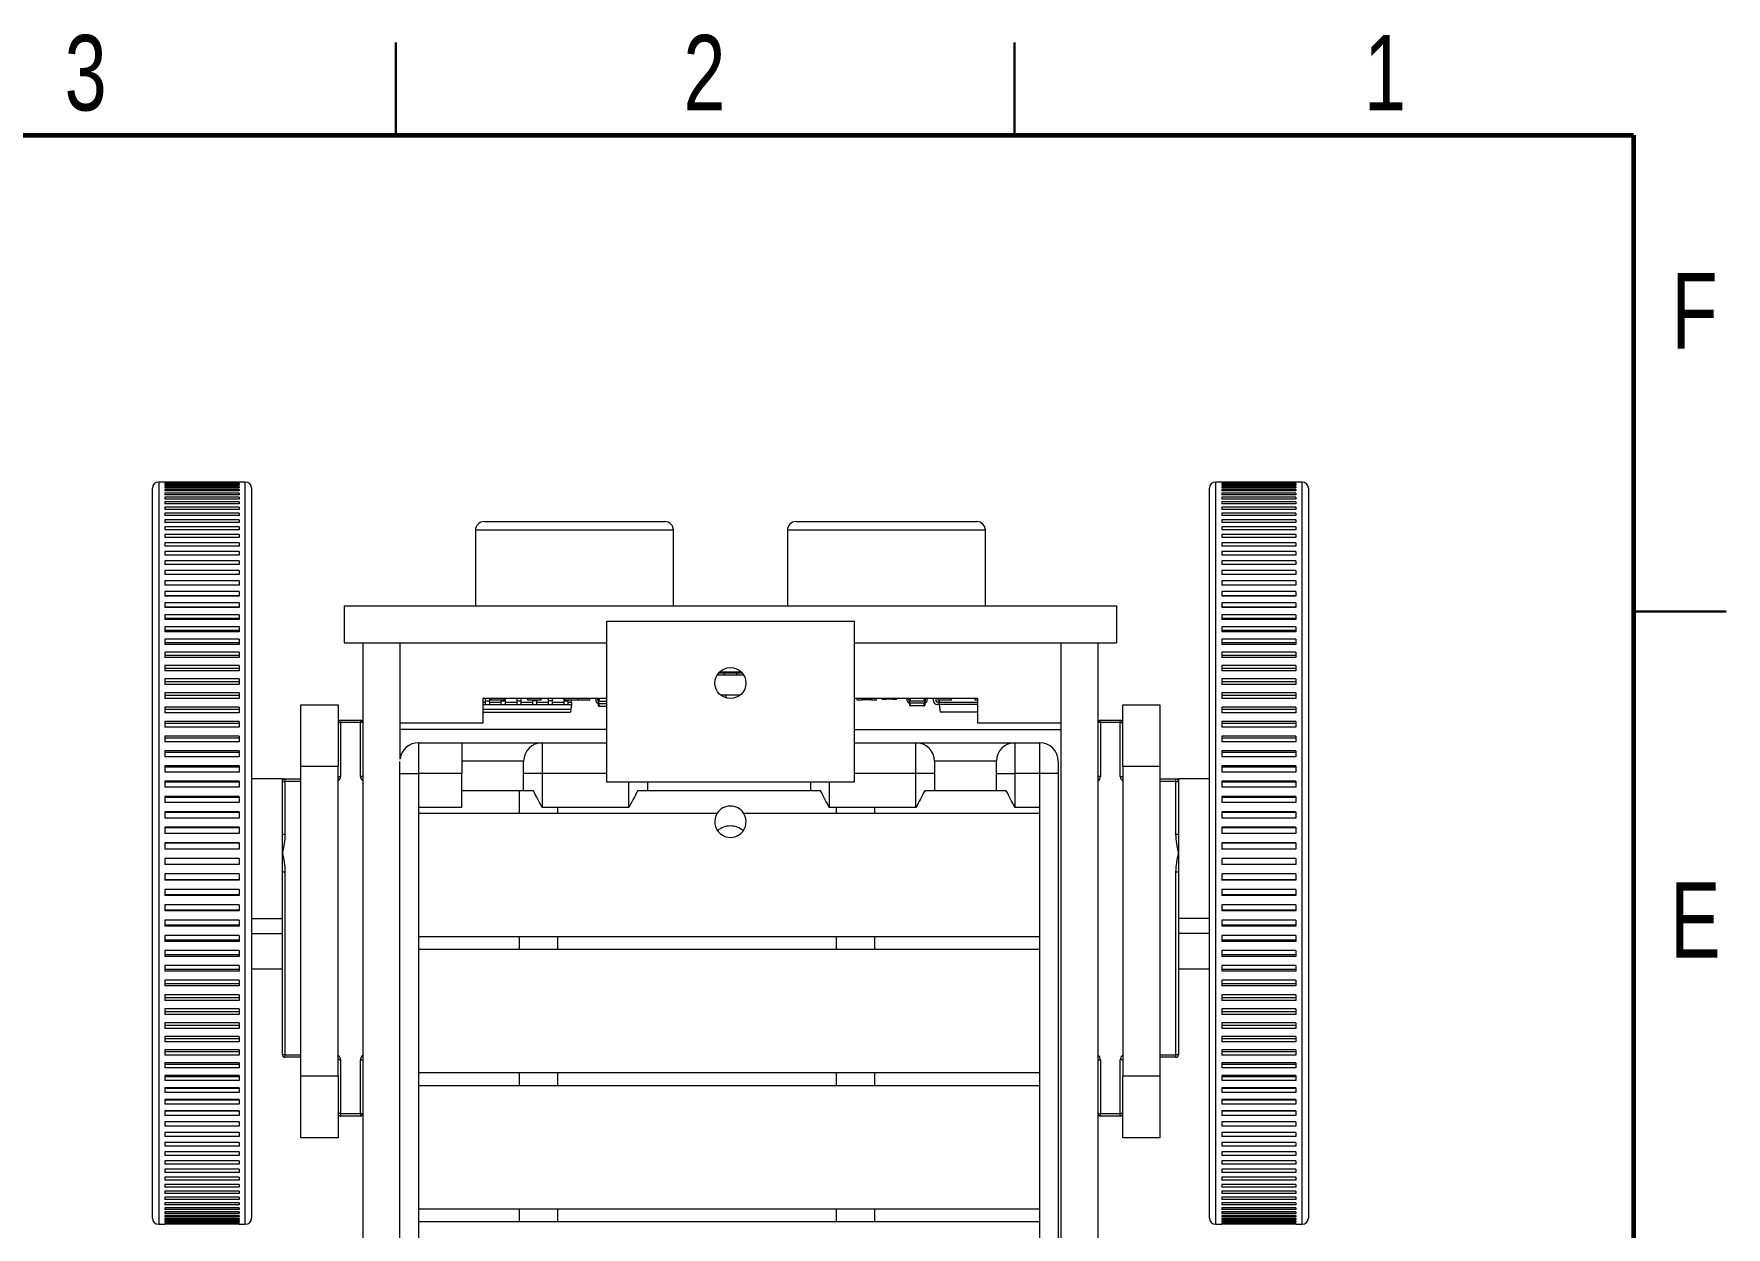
# Model space of a CAD drawing. Header units: millimetres. Extents: x 2 to 418, y 2 to 295.
# Drawn here: x 280.8 to 417.5, y 198.7 to 295.2 of the extents above; entities that cross this region are included whole.
import ezdxf

# ---------------------------------------------------------------- set-up
doc = ezdxf.new("R2010")
doc.units = ezdxf.units.MM
doc.styles.add('SLDTEXTSTYLE1', font='TXT', dxfattribs={"width": 0.75})

msp = doc.modelspace()

# ---------------------------------------------------------------- linework, layer by layer
at = {"color": 7, "linetype": 'Continuous', "lineweight": 30}
for p, q in [((310, 287), (310, 294.5)), ((360, 287), (360, 294.5)), ((410, 248.5), (417.5, 248.5))]:
    msp.add_line(p, q, dxfattribs=at)
at = {"color": 7, "linetype": 'Continuous', "lineweight": 60}
for p, q in [((10, 287), (410, 287)), ((410, 287), (410, 10))]:
    msp.add_line(p, q, dxfattribs=at)
at = {"color": 7, "linetype": 'Continuous', "lineweight": 15}
for p, q in [((290.34, 199.47), (290.34, 258.47)), ((291.34, 258.97), (290.84, 258.97)), ((297.34, 258.97), (291.34, 258.97)), ((291.34, 258.97), (291.34, 258.97)), ((297.34, 258.97), (291.34, 258.97)), ((297.34, 258.95), (291.34, 258.95)), ((291.34, 258.95), (291.34, 258.93)), ((297.34, 258.93), (291.34, 258.93)), ((297.34, 258.88), (291.34, 258.88)), ((291.34, 258.88), (291.34, 258.84)), ((297.34, 258.84), (291.34, 258.84)), ((297.34, 258.76), (291.34, 258.76)), ((291.34, 258.76), (291.34, 258.7)), ((297.34, 258.7), (291.34, 258.7)), ((297.34, 258.59), (291.34, 258.59)), ((291.34, 258.59), (291.34, 258.5)), ((297.34, 258.5), (291.34, 258.5)), ((297.84, 258.97), (297.34, 258.97)), ((297.34, 258.97), (297.34, 258.97)), ((297.34, 258.95), (297.34, 258.93)), ((297.34, 258.88), (297.34, 258.84)), ((297.34, 258.76), (297.34, 258.7)), ((297.34, 258.59), (297.34, 258.5)), ((298.34, 258.47), (298.34, 199.47)), ((375.74, 199.47), (375.74, 258.47)), ((376.74, 258.97), (376.24, 258.97)), ((382.74, 258.97), (376.74, 258.97)), ((376.74, 258.97), (376.74, 258.97)), ((382.74, 258.97), (376.74, 258.97)), ((382.74, 258.95), (376.74, 258.95)), ((376.74, 258.95), (376.74, 258.93)), ((382.74, 258.93), (376.74, 258.93)), ((382.74, 258.88), (376.74, 258.88)), ((376.74, 258.88), (376.74, 258.84)), ((382.74, 258.84), (376.74, 258.84)), ((382.74, 258.76), (376.74, 258.76)), ((376.74, 258.76), (376.74, 258.7)), ((382.74, 258.7), (376.74, 258.7)), ((382.74, 258.59), (376.74, 258.59)), ((376.74, 258.59), (376.74, 258.5)), ((382.74, 258.5), (376.74, 258.5)), ((383.24, 258.97), (382.74, 258.97)), ((382.74, 258.97), (382.74, 258.97)), ((382.74, 258.95), (382.74, 258.93)), ((382.74, 258.88), (382.74, 258.84)), ((382.74, 258.76), (382.74, 258.7)), ((382.74, 258.59), (382.74, 258.5)), ((383.74, 258.47), (383.74, 199.47)), ((297.34, 258.36), (291.34, 258.36)), ((291.34, 258.36), (291.34, 258.25)), ((297.34, 258.25), (291.34, 258.25)), ((297.34, 258.08), (291.34, 258.08)), ((291.34, 258.08), (291.34, 257.95)), ((297.34, 257.95), (291.34, 257.95)), ((297.34, 257.75), (291.34, 257.75)), ((291.34, 257.75), (291.34, 257.6)), ((297.34, 257.6), (291.34, 257.6)), ((297.34, 257.37), (291.34, 257.37)), ((291.34, 257.37), (291.34, 257.2)), ((297.34, 257.2), (291.34, 257.2)), ((297.34, 258.36), (297.34, 258.25)), ((297.34, 258.08), (297.34, 257.95)), ((297.34, 257.75), (297.34, 257.6)), ((297.34, 257.37), (297.34, 257.2)), ((382.74, 258.36), (376.74, 258.36)), ((376.74, 258.36), (376.74, 258.25)), ((382.74, 258.25), (376.74, 258.25)), ((382.74, 258.08), (376.74, 258.08)), ((376.74, 258.08), (376.74, 257.95)), ((382.74, 257.95), (376.74, 257.95)), ((382.74, 257.75), (376.74, 257.75)), ((376.74, 257.75), (376.74, 257.6)), ((382.74, 257.6), (376.74, 257.6)), ((382.74, 257.37), (376.74, 257.37)), ((376.74, 257.37), (376.74, 257.2)), ((382.74, 257.2), (376.74, 257.2)), ((382.74, 258.36), (382.74, 258.25)), ((382.74, 258.08), (382.74, 257.95)), ((382.74, 257.75), (382.74, 257.6)), ((382.74, 257.37), (382.74, 257.2)), ((297.34, 256.94), (291.34, 256.94)), ((291.34, 256.94), (291.34, 256.75)), ((297.34, 256.75), (291.34, 256.75)), ((297.34, 256.46), (291.34, 256.46)), ((291.34, 256.46), (291.34, 256.26)), ((297.34, 256.26), (291.34, 256.26)), ((297.34, 255.93), (291.34, 255.93)), ((291.34, 255.93), (291.34, 255.71)), ((297.34, 256.94), (297.34, 256.75)), ((297.34, 256.46), (297.34, 256.26)), ((297.34, 255.93), (297.34, 255.71)), ((317.14, 255.78), (331.74, 255.78)), ((342.34, 255.78), (356.94, 255.78)), ((382.74, 256.94), (376.74, 256.94)), ((376.74, 256.94), (376.74, 256.75)), ((382.74, 256.75), (376.74, 256.75)), ((382.74, 256.46), (376.74, 256.46)), ((376.74, 256.46), (376.74, 256.26)), ((382.74, 256.26), (376.74, 256.26)), ((382.74, 255.93), (376.74, 255.93)), ((376.74, 255.93), (376.74, 255.71)), ((382.74, 256.94), (382.74, 256.75)), ((382.74, 256.46), (382.74, 256.26)), ((382.74, 255.93), (382.74, 255.71)), ((297.34, 255.71), (291.34, 255.71)), ((297.34, 255.36), (291.34, 255.36)), ((291.34, 255.36), (291.34, 255.12)), ((297.34, 255.12), (291.34, 255.12)), ((297.34, 254.74), (291.34, 254.74)), ((291.34, 254.74), (291.34, 254.48)), ((297.34, 254.48), (291.34, 254.48)), ((297.34, 255.36), (297.34, 255.12)), ((297.34, 254.74), (297.34, 254.48)), ((316.44, 255.08), (316.44, 248.97)), ((332.44, 248.97), (332.44, 255.08)), ((341.64, 255.08), (341.64, 248.97)), ((357.64, 248.97), (357.64, 255.08)), ((382.74, 255.71), (376.74, 255.71)), ((382.74, 255.36), (376.74, 255.36)), ((376.74, 255.36), (376.74, 255.12)), ((382.74, 255.12), (376.74, 255.12)), ((382.74, 254.74), (376.74, 254.74)), ((376.74, 254.74), (376.74, 254.48)), ((382.74, 254.48), (376.74, 254.48)), ((382.74, 255.36), (382.74, 255.12)), ((382.74, 254.74), (382.74, 254.48)), ((297.34, 254.07), (291.34, 254.07)), ((291.34, 254.07), (291.34, 253.79)), ((297.34, 253.79), (291.34, 253.79)), ((297.34, 253.36), (291.34, 253.36)), ((291.34, 253.36), (291.34, 253.07)), ((297.34, 253.07), (291.34, 253.07)), ((297.34, 254.07), (297.34, 253.79)), ((297.34, 253.36), (297.34, 253.07)), ((382.74, 254.07), (376.74, 254.07)), ((376.74, 254.07), (376.74, 253.79)), ((382.74, 253.79), (376.74, 253.79)), ((382.74, 253.36), (376.74, 253.36)), ((376.74, 253.36), (376.74, 253.07)), ((382.74, 253.07), (376.74, 253.07)), ((382.74, 254.07), (382.74, 253.79)), ((382.74, 253.36), (382.74, 253.07)), ((297.34, 252.61), (291.34, 252.61)), ((291.34, 252.61), (291.34, 252.3)), ((297.34, 252.3), (291.34, 252.3)), ((297.34, 251.81), (291.34, 251.81)), ((291.34, 251.81), (291.34, 251.49)), ((297.34, 252.61), (297.34, 252.3)), ((297.34, 251.81), (297.34, 251.49)), ((382.74, 252.61), (376.74, 252.61)), ((376.74, 252.61), (376.74, 252.3)), ((382.74, 252.3), (376.74, 252.3)), ((382.74, 251.81), (376.74, 251.81)), ((376.74, 251.81), (376.74, 251.49)), ((382.74, 252.61), (382.74, 252.3)), ((382.74, 251.81), (382.74, 251.49)), ((297.34, 251.49), (291.34, 251.49)), ((297.34, 250.98), (291.34, 250.98)), ((291.34, 250.98), (291.34, 250.64)), ((297.34, 250.64), (291.34, 250.64)), ((297.34, 250.98), (297.34, 250.64)), ((382.74, 251.49), (376.74, 251.49)), ((382.74, 250.98), (376.74, 250.98)), ((376.74, 250.98), (376.74, 250.64)), ((382.74, 250.64), (376.74, 250.64)), ((382.74, 250.98), (382.74, 250.64)), ((297.34, 250.11), (291.34, 250.11)), ((291.34, 250.11), (291.34, 249.75)), ((297.34, 249.76), (291.34, 249.76)), ((297.34, 249.75), (291.34, 249.75)), ((297.34, 249.2), (291.34, 249.2)), ((291.34, 249.2), (291.34, 248.82)), ((297.34, 250.11), (297.34, 249.75)), ((297.34, 249.2), (297.34, 248.82)), ((305.84, 248.97), (305.84, 245.97)), ((305.84, 248.97), (368.24, 248.97)), ((368.24, 248.97), (368.24, 245.97)), ((382.74, 250.11), (376.74, 250.11)), ((376.74, 250.11), (376.74, 249.75)), ((382.74, 249.76), (376.74, 249.76)), ((382.74, 249.75), (376.74, 249.75)), ((382.74, 249.2), (376.74, 249.2)), ((376.74, 249.2), (376.74, 248.82)), ((382.74, 250.11), (382.74, 249.75)), ((382.74, 249.2), (382.74, 248.82)), ((297.34, 248.86), (291.34, 248.86)), ((297.34, 248.82), (291.34, 248.82)), ((297.34, 248.25), (291.34, 248.25)), ((291.34, 248.25), (291.34, 247.86)), ((297.34, 247.93), (291.34, 247.93)), ((297.34, 247.86), (291.34, 247.86)), ((297.34, 248.25), (297.34, 247.86)), ((327.04, 247.72), (347.04, 247.72)), ((327.04, 234.72), (327.04, 247.72)), ((347.04, 247.72), (347.04, 234.72)), ((382.74, 248.86), (376.74, 248.86)), ((382.74, 248.82), (376.74, 248.82)), ((382.74, 248.25), (376.74, 248.25)), ((376.74, 248.25), (376.74, 247.86)), ((382.74, 247.93), (376.74, 247.93)), ((382.74, 247.86), (376.74, 247.86)), ((382.74, 248.25), (382.74, 247.86)), ((297.34, 247.27), (291.34, 247.27)), ((291.34, 247.27), (291.34, 246.87)), ((297.34, 246.97), (291.34, 246.97)), ((297.34, 246.87), (291.34, 246.87)), ((297.34, 246.26), (291.34, 246.26)), ((291.34, 246.26), (291.34, 245.85)), ((297.34, 247.27), (297.34, 246.87)), ((297.34, 246.26), (297.34, 245.85)), ((382.74, 247.27), (376.74, 247.27)), ((376.74, 247.27), (376.74, 246.87)), ((382.74, 246.97), (376.74, 246.97)), ((382.74, 246.87), (376.74, 246.87)), ((382.74, 246.26), (376.74, 246.26)), ((376.74, 246.26), (376.74, 245.85)), ((382.74, 247.27), (382.74, 246.87)), ((382.74, 246.26), (382.74, 245.85)), ((297.34, 245.98), (291.34, 245.98)), ((297.34, 245.85), (291.34, 245.85)), ((297.34, 245.22), (291.34, 245.22)), ((291.34, 245.22), (291.34, 244.79)), ((297.34, 244.95), (291.34, 244.95)), ((297.34, 244.79), (291.34, 244.79)), ((297.34, 245.22), (297.34, 244.79)), ((305.84, 245.97), (327.04, 245.97)), ((307.34, 245.97), (307.34, 180.97)), ((310.34, 245.97), (310.34, 236.58)), ((347.04, 245.97), (368.24, 245.97)), ((363.74, 245.97), (363.74, 180.97)), ((366.74, 245.97), (366.74, 180.97)), ((382.74, 245.98), (376.74, 245.98)), ((382.74, 245.85), (376.74, 245.85)), ((382.74, 245.22), (376.74, 245.22)), ((376.74, 245.22), (376.74, 244.79)), ((382.74, 244.95), (376.74, 244.95)), ((382.74, 244.79), (376.74, 244.79)), ((382.74, 245.22), (382.74, 244.79)), ((297.34, 244.15), (291.34, 244.15)), ((291.34, 244.15), (291.34, 243.71)), ((297.34, 243.9), (291.34, 243.9)), ((297.34, 243.71), (291.34, 243.71)), ((297.34, 244.15), (297.34, 243.71)), ((338, 243.53), (336.09, 243.53)), ((336.57, 243.38), (336.57, 243.53)), ((337.52, 243.53), (337.52, 243.38)), ((382.74, 244.15), (376.74, 244.15)), ((376.74, 244.15), (376.74, 243.71)), ((382.74, 243.9), (376.74, 243.9)), ((382.74, 243.71), (376.74, 243.71)), ((382.74, 244.15), (382.74, 243.71)), ((297.34, 243.05), (291.34, 243.05)), ((291.34, 243.05), (291.34, 242.61)), ((297.34, 242.82), (291.34, 242.82)), ((297.34, 242.61), (291.34, 242.61)), ((297.34, 243.05), (297.34, 242.61)), ((335.98, 243.38), (338.11, 243.38)), ((382.74, 243.05), (376.74, 243.05)), ((376.74, 243.05), (376.74, 242.61)), ((382.74, 242.82), (376.74, 242.82)), ((382.74, 242.61), (376.74, 242.61)), ((382.74, 243.05), (382.74, 242.61)), ((297.34, 241.93), (291.34, 241.93)), ((291.34, 241.93), (291.34, 241.48)), ((297.34, 241.72), (291.34, 241.72)), ((297.34, 241.48), (291.34, 241.48)), ((297.34, 240.78), (291.34, 240.78)), ((291.34, 240.78), (291.34, 240.32)), ((297.34, 241.93), (297.34, 241.48)), ((297.34, 240.78), (297.34, 240.32)), ((302.34, 240.97), (305.34, 240.97)), ((302.34, 235.97), (302.34, 240.97)), ((305.34, 240.97), (305.34, 235.97)), ((327.04, 241.47), (317.04, 241.47)), ((317.04, 241.47), (317.04, 239.47)), ((317.04, 241.18), (317.23, 241.18)), ((317.04, 240.98), (317.23, 240.98)), ((317.23, 241.47), (317.23, 241.28)), ((317.23, 241.28), (317.23, 240.98)), ((317.23, 241.28), (317.59, 241.28)), ((317.23, 240.98), (317.59, 240.98)), ((317.59, 241.28), (317.59, 241.47)), ((317.59, 240.98), (317.59, 241.28)), ((317.59, 241.18), (318.5, 241.18)), ((317.59, 240.98), (318.5, 240.98)), ((317.69, 241.33), (317.69, 241.47)), ((318.77, 241.33), (317.69, 241.33)), ((318.5, 241.33), (318.5, 241.28)), ((318.5, 241.28), (318.5, 240.98)), ((318.5, 241.28), (318.86, 241.28)), ((318.5, 240.98), (318.86, 240.98)), ((318.77, 241.33), (318.77, 241.47)), ((318.86, 241.28), (318.86, 241.47)), ((318.86, 240.98), (318.86, 241.28)), ((318.86, 241.18), (319.77, 241.18)), ((318.86, 240.98), (319.77, 240.98)), ((319.77, 241.47), (319.77, 241.28)), ((319.77, 241.28), (319.77, 240.98)), ((319.77, 241.28), (320.13, 241.28)), ((319.77, 240.98), (320.13, 240.98)), ((320.13, 241.28), (320.13, 241.47)), ((320.13, 240.98), (320.13, 241.28)), ((320.13, 241.18), (321.04, 241.18)), ((320.13, 240.98), (321.04, 240.98)), ((320.67, 241.33), (320.67, 241.47)), ((321.75, 241.33), (320.67, 241.33)), ((321.04, 241.33), (321.04, 241.28)), ((321.04, 241.28), (321.04, 240.98)), ((321.4, 241.28), (321.04, 241.28)), ((321.04, 240.98), (321.4, 240.98)), ((321.4, 241.28), (321.4, 241.33)), ((321.4, 240.98), (321.4, 241.28)), ((321.4, 241.18), (322.31, 241.18)), ((321.4, 240.98), (322.31, 240.98)), ((321.75, 241.33), (321.75, 241.47)), ((322.31, 241.47), (322.31, 241.28)), ((322.31, 241.28), (322.31, 240.98)), ((322.67, 241.28), (322.31, 241.28)), ((322.31, 240.98), (322.67, 240.98)), ((322.67, 241.28), (322.67, 241.47)), ((322.67, 240.98), (322.67, 241.28)), ((322.67, 241.18), (323.58, 241.18)), ((322.67, 240.98), (323.58, 240.98)), ((323.58, 241.47), (323.58, 241.28)), ((323.58, 241.28), (323.58, 240.98)), ((323.58, 241.28), (323.94, 241.28)), ((323.58, 240.98), (323.94, 240.98)), ((323.65, 241.33), (323.65, 241.47)), ((324.73, 241.33), (323.65, 241.33)), ((323.94, 241.28), (323.94, 241.33)), ((323.94, 240.98), (323.94, 241.28)), ((323.94, 241.18), (324.21, 241.18)), ((323.94, 240.98), (324.21, 240.98)), ((324.21, 240.98), (324.15, 240.62)), ((324.21, 241.18), (324.2, 241.33)), ((324.21, 241.18), (324.21, 240.98)), ((324.73, 241.33), (324.73, 241.47)), ((325.69, 241.33), (324.73, 241.33)), ((325.69, 241.33), (325.69, 241.47)), ((326.2, 241.23), (326.18, 241.47)), ((326.34, 241.24), (326.32, 241.47)), ((326.37, 241.22), (326.36, 241.22)), ((326.37, 241.08), (326.36, 241.08)), ((326.37, 241.22), (326.4, 241.47)), ((326.37, 241.15), (326.37, 241.22)), ((326.37, 241.08), (326.37, 241.15)), ((326.37, 241.15), (326.39, 241.15)), ((326.39, 240.86), (326.37, 241.08)), ((326.41, 241.22), (326.39, 241.15)), ((326.39, 241.15), (326.41, 241.08)), ((327.04, 241.22), (326.41, 241.22)), ((326.41, 241.08), (326.43, 240.86)), ((326.41, 241.08), (327.04, 241.08)), ((326.43, 240.83), (326.43, 240.86)), ((327.04, 240.83), (326.43, 240.83)), ((336.23, 241.78), (337.86, 241.78)), ((336.69, 241.52), (336.69, 241.78)), ((337.77, 241.71), (337.77, 241.78)), ((357.04, 241.47), (347.04, 241.47)), ((347.29, 241.33), (347.29, 241.47)), ((347.69, 241.33), (347.29, 241.33)), ((347.69, 241.47), (347.69, 241.33)), ((347.69, 241.38), (348.44, 241.38)), ((348.44, 241.47), (348.44, 241.33)), ((348.84, 241.33), (348.44, 241.33)), ((348.84, 241.33), (348.84, 241.47)), ((349.31, 241.38), (349.31, 241.47)), ((349.34, 241.38), (349.31, 241.38)), ((349.34, 241.38), (349.34, 241.47)), ((349.61, 241.38), (349.34, 241.38)), ((349.61, 241.47), (349.61, 241.38)), ((350.16, 241.43), (349.61, 241.43)), ((350.16, 241.47), (350.16, 241.38)), ((350.44, 241.38), (350.16, 241.38)), ((350.44, 241.38), (350.44, 241.47)), ((350.46, 241.38), (350.44, 241.38)), ((350.46, 241.38), (350.46, 241.47)), ((351.33, 241.28), (351.32, 241.47)), ((351.47, 241.29), (351.46, 241.47)), ((351.51, 241.27), (351.49, 241.27)), ((351.51, 241.13), (351.49, 241.13)), ((351.51, 241.27), (351.53, 241.47)), ((351.51, 241.2), (351.51, 241.27)), ((351.51, 241.2), (351.52, 241.2)), ((351.51, 241.13), (351.51, 241.2)), ((351.53, 240.91), (351.51, 241.13)), ((351.55, 241.27), (351.52, 241.2)), ((351.52, 241.2), (351.55, 241.13)), ((352.72, 241.27), (351.55, 241.27)), ((351.55, 241.13), (351.57, 240.91)), ((351.55, 241.13), (352.72, 241.13)), ((351.57, 240.91), (352.7, 240.91)), ((351.57, 240.88), (351.57, 240.91)), ((352.7, 240.88), (351.57, 240.88)), ((352.7, 240.91), (352.72, 241.13)), ((352.7, 240.88), (352.7, 240.91)), ((352.75, 241.2), (352.72, 241.27)), ((352.72, 241.13), (352.75, 241.2)), ((352.74, 241.47), (352.76, 241.27)), ((352.76, 241.13), (352.74, 240.91)), ((352.75, 241.2), (352.76, 241.2)), ((352.76, 241.27), (352.76, 241.2)), ((352.76, 241.27), (352.78, 241.27)), ((352.76, 241.2), (352.76, 241.13)), ((352.76, 241.13), (352.78, 241.13)), ((352.8, 241.29), (352.81, 241.47)), ((352.94, 241.28), (352.95, 241.47)), ((353.45, 241.28), (353.45, 241.47)), ((353.65, 241.47), (353.65, 241.28)), ((353.9, 241.18), (353.75, 241.18)), ((353.9, 240.98), (353.75, 240.98)), ((353.83, 241.33), (353.83, 241.47)), ((354.91, 241.33), (353.83, 241.33)), ((353.91, 241.33), (353.9, 241.18)), ((353.9, 240.98), (353.9, 241.18)), ((353.9, 241.18), (357.04, 241.18)), ((357.04, 240.98), (353.9, 240.98)), ((353.9, 240.98), (354, 240.38)), ((354.91, 241.33), (354.91, 241.47)), ((356.81, 241.33), (356.81, 241.47)), ((357.04, 241.33), (356.81, 241.33)), ((357.04, 239.47), (357.04, 241.47)), ((368.74, 235.97), (368.74, 240.97)), ((368.74, 240.97), (371.74, 240.97)), ((371.74, 240.97), (371.74, 235.97)), ((382.74, 241.93), (376.74, 241.93)), ((376.74, 241.93), (376.74, 241.48)), ((382.74, 241.72), (376.74, 241.72)), ((382.74, 241.48), (376.74, 241.48)), ((382.74, 240.78), (376.74, 240.78)), ((376.74, 240.78), (376.74, 240.32)), ((382.74, 241.93), (382.74, 241.48)), ((382.74, 240.78), (382.74, 240.32)), ((297.34, 240.59), (291.34, 240.59)), ((297.34, 240.32), (291.34, 240.32)), ((297.34, 239.62), (291.34, 239.62)), ((291.34, 239.62), (291.34, 239.15)), ((297.34, 239.45), (291.34, 239.45)), ((297.34, 239.62), (297.34, 239.15)), ((305.34, 239.52), (305.54, 239.52)), ((305.54, 239.72), (307.14, 239.72)), ((305.54, 239.72), (305.54, 239.52)), ((305.54, 239.52), (305.54, 235.17)), ((307.14, 239.52), (305.54, 239.52)), ((307.14, 239.72), (307.14, 239.52)), ((307.14, 235.17), (307.14, 239.52)), ((307.34, 239.52), (307.14, 239.52)), ((317.04, 239.47), (310.34, 239.47)), ((317.04, 240.62), (324.15, 240.62)), ((317.04, 240.38), (324.11, 240.38)), ((324.15, 240.62), (324.11, 240.38)), ((357.04, 240.38), (354, 240.38)), ((363.74, 239.47), (357.04, 239.47)), ((366.94, 239.52), (366.74, 239.52)), ((366.94, 239.52), (366.94, 239.72)), ((366.94, 239.72), (368.54, 239.72)), ((366.94, 239.52), (366.94, 235.17)), ((368.54, 239.52), (366.94, 239.52)), ((368.54, 239.52), (368.54, 239.72)), ((368.54, 235.17), (368.54, 239.52)), ((368.54, 239.52), (368.74, 239.52)), ((382.74, 240.59), (376.74, 240.59)), ((382.74, 240.32), (376.74, 240.32)), ((382.74, 239.62), (376.74, 239.62)), ((376.74, 239.62), (376.74, 239.15)), ((382.74, 239.45), (376.74, 239.45)), ((382.74, 239.62), (382.74, 239.15)), ((297.34, 239.15), (291.34, 239.15)), ((297.34, 238.43), (291.34, 238.43)), ((291.34, 238.43), (291.34, 237.96)), ((297.34, 238.28), (291.34, 238.28)), ((297.34, 237.96), (291.34, 237.96)), ((297.34, 238.43), (297.34, 237.96)), ((327.04, 238.97), (310.34, 238.97)), ((347.04, 238.97), (363.74, 238.97)), ((382.74, 239.15), (376.74, 239.15)), ((382.74, 238.43), (376.74, 238.43)), ((376.74, 238.43), (376.74, 237.96)), ((382.74, 238.28), (376.74, 238.28)), ((382.74, 237.96), (376.74, 237.96)), ((382.74, 238.43), (382.74, 237.96)), ((297.34, 237.23), (291.34, 237.23)), ((291.34, 237.23), (291.34, 236.75)), ((297.34, 237.1), (291.34, 237.1)), ((297.34, 236.75), (291.34, 236.75)), ((297.34, 237.23), (297.34, 236.75)), ((311.83, 237.9), (311.83, 235.4)), ((311.83, 237.9), (315.33, 237.9)), ((315.33, 237.9), (315.33, 235.4)), ((315.33, 237.9), (321.83, 237.9)), ((321.83, 237.9), (321.83, 235.4)), ((321.83, 237.9), (327.04, 237.9)), ((347.04, 237.9), (352.03, 237.9)), ((352.03, 235.4), (352.03, 237.9)), ((352.03, 237.9), (360.03, 237.9)), ((360.03, 237.9), (360.03, 235.4)), ((360.03, 237.9), (362.03, 237.9)), ((362.03, 235.4), (362.03, 237.9)), ((382.74, 237.23), (376.74, 237.23)), ((376.74, 237.23), (376.74, 236.75)), ((382.74, 237.1), (376.74, 237.1)), ((382.74, 236.75), (376.74, 236.75)), ((382.74, 237.23), (382.74, 236.75)), ((297.34, 236.02), (291.34, 236.02)), ((291.34, 236.02), (291.34, 235.53)), ((297.34, 235.91), (291.34, 235.91)), ((297.34, 235.53), (291.34, 235.53)), ((297.34, 236.02), (297.34, 235.53)), ((305.34, 235.97), (302.34, 235.97)), ((302.34, 210.97), (302.34, 235.97)), ((305.34, 210.97), (305.34, 235.97)), ((310.33, 235.4), (310.33, 236.38)), ((310.33, 235.4), (311.83, 235.4)), ((310.33, 190.2), (310.33, 235.4)), ((311.83, 235.4), (311.83, 232.65)), ((315.33, 235.4), (311.83, 235.4)), ((320.33, 236.4), (315.33, 236.4)), ((315.33, 232.65), (315.33, 235.4)), ((320.33, 235.4), (320.33, 236.4)), ((321.83, 235.4), (320.33, 235.4)), ((320.33, 234), (320.33, 235.4)), ((321.83, 235.4), (321.83, 232.65)), ((352.03, 232.65), (352.03, 235.4)), ((353.53, 235.4), (352.03, 235.4)), ((353.53, 236.4), (353.53, 235.4)), ((358.53, 236.4), (353.53, 236.4)), ((353.53, 235.4), (353.53, 234)), ((358.53, 235.4), (358.53, 236.4)), ((358.53, 235.4), (360.03, 235.4)), ((358.53, 234), (358.53, 235.4)), ((360.03, 235.4), (360.03, 232.65)), ((362.03, 235.4), (360.03, 235.4)), ((362.03, 232.65), (362.03, 235.4)), ((363.53, 235.4), (362.03, 235.4)), ((363.53, 236.4), (363.53, 235.4)), ((363.53, 235.4), (363.53, 190.2)), ((371.74, 235.97), (368.74, 235.97)), ((368.74, 235.97), (368.74, 210.97)), ((371.74, 235.97), (371.74, 210.97)), ((382.74, 236.02), (376.74, 236.02)), ((376.74, 236.02), (376.74, 235.53)), ((382.74, 235.91), (376.74, 235.91)), ((382.74, 235.53), (376.74, 235.53)), ((382.74, 236.02), (382.74, 235.53)), ((297.34, 234.79), (291.34, 234.79)), ((291.34, 234.79), (291.34, 234.3)), ((297.34, 234.7), (291.34, 234.7)), ((297.34, 234.3), (291.34, 234.3)), ((297.34, 234.79), (297.34, 234.3)), ((300.84, 234.97), (298.34, 234.97)), ((300.84, 234.77), (300.84, 234.97)), ((300.84, 230.51), (300.84, 234.77)), ((300.84, 234.77), (301.04, 234.77)), ((301.04, 234.97), (302.34, 234.97)), ((301.04, 234.97), (301.04, 234.77)), ((301.04, 234.77), (301.04, 230.51)), ((305.34, 235.17), (305.54, 235.17)), ((307.34, 235.17), (307.14, 235.17)), ((320.33, 234), (315.33, 234)), ((319.97, 234), (319.97, 232.2)), ((321.13, 234), (320.33, 234)), ((347.04, 234.72), (327.04, 234.72)), ((330.33, 234), (329.54, 234)), ((330.33, 234.72), (330.33, 234)), ((343.53, 234), (330.33, 234)), ((343.53, 234), (343.53, 234.72)), ((344.33, 234), (343.53, 234)), ((353.53, 234), (352.74, 234)), ((358.53, 234), (353.53, 234)), ((359.33, 234), (358.53, 234)), ((366.94, 235.17), (366.74, 235.17)), ((368.54, 235.17), (368.74, 235.17)), ((371.74, 234.97), (373.04, 234.97)), ((373.04, 234.77), (373.04, 234.97)), ((373.04, 230.51), (373.04, 234.77)), ((373.04, 234.77), (373.24, 234.77)), ((375.74, 234.97), (373.24, 234.97)), ((373.24, 234.97), (373.24, 234.77)), ((373.24, 234.77), (373.24, 230.51)), ((382.74, 234.79), (376.74, 234.79)), ((376.74, 234.79), (376.74, 234.3)), ((382.74, 234.7), (376.74, 234.7)), ((382.74, 234.3), (376.74, 234.3)), ((382.74, 234.79), (382.74, 234.3)), ((297.34, 233.55), (291.34, 233.55)), ((291.34, 233.55), (291.34, 233.06)), ((297.34, 233.48), (291.34, 233.48)), ((297.34, 233.06), (291.34, 233.06)), ((297.34, 233.55), (297.34, 233.06)), ((311.83, 232.65), (311.83, 192.95)), ((315.33, 232.65), (311.83, 232.65)), ((328.83, 232.65), (321.83, 232.65)), ((323.08, 232.65), (323.08, 232.2)), ((352.03, 232.65), (345.03, 232.65)), ((345.59, 232.65), (345.59, 232.2)), ((348.69, 232.65), (348.69, 232.2)), ((362.03, 232.65), (360.03, 232.65)), ((362.03, 192.95), (362.03, 232.65)), ((382.74, 233.55), (376.74, 233.55)), ((376.74, 233.55), (376.74, 233.06)), ((382.74, 233.48), (376.74, 233.48)), ((382.74, 233.06), (376.74, 233.06)), ((382.74, 233.55), (382.74, 233.06)), ((297.34, 232.31), (291.34, 232.31)), ((291.34, 232.31), (291.34, 231.81)), ((297.34, 232.26), (291.34, 232.26)), ((297.34, 231.81), (291.34, 231.81)), ((297.34, 232.31), (297.34, 231.81)), ((311.83, 232.2), (319.97, 232.2)), ((319.97, 232.2), (323.08, 232.2)), ((323.08, 232.2), (335.98, 232.2)), ((338.11, 232.2), (345.59, 232.2)), ((345.59, 232.2), (348.69, 232.2)), ((348.69, 232.2), (362.03, 232.2)), ((382.74, 232.31), (376.74, 232.31)), ((376.74, 232.31), (376.74, 231.81)), ((382.74, 232.26), (376.74, 232.26)), ((382.74, 231.81), (376.74, 231.81)), ((382.74, 232.31), (382.74, 231.81)), ((297.34, 231.06), (291.34, 231.06)), ((291.34, 231.06), (291.34, 230.56)), ((297.34, 231.03), (291.34, 231.03)), ((297.34, 230.56), (291.34, 230.56)), ((297.34, 229.8), (291.34, 229.8)), ((291.34, 229.8), (291.34, 229.3)), ((297.34, 229.79), (291.34, 229.79)), ((297.34, 231.06), (297.34, 230.56)), ((297.34, 229.8), (297.34, 229.3)), ((300.84, 228.97), (300.84, 230.51)), ((300.84, 230.51), (301.04, 230.51)), ((373.04, 230.51), (373.24, 230.51)), ((373.24, 230.51), (373.24, 228.97)), ((382.74, 231.06), (376.74, 231.06)), ((376.74, 231.06), (376.74, 230.56)), ((382.74, 231.03), (376.74, 231.03)), ((382.74, 230.56), (376.74, 230.56)), ((382.74, 229.8), (376.74, 229.8)), ((376.74, 229.8), (376.74, 229.3)), ((382.74, 229.79), (376.74, 229.79)), ((382.74, 231.06), (382.74, 230.56)), ((382.74, 229.8), (382.74, 229.3)), ((297.34, 229.3), (291.34, 229.3)), ((297.34, 228.55), (291.34, 228.55)), ((291.34, 228.55), (291.34, 228.05)), ((297.34, 228.55), (297.34, 228.05)), ((300.84, 227.44), (300.84, 228.97)), ((373.24, 228.97), (373.24, 227.44)), ((382.74, 229.3), (376.74, 229.3)), ((382.74, 228.55), (376.74, 228.55)), ((376.74, 228.55), (376.74, 228.05)), ((382.74, 228.55), (382.74, 228.05)), ((297.34, 228.06), (291.34, 228.06)), ((297.34, 228.05), (291.34, 228.05)), ((297.34, 227.29), (291.34, 227.29)), ((291.34, 227.29), (291.34, 226.79)), ((297.34, 227.29), (297.34, 226.79)), ((300.84, 212.67), (300.84, 227.44)), ((301.04, 227.44), (300.84, 227.44)), ((301.04, 227.44), (301.04, 212.67)), ((373.04, 212.67), (373.04, 227.44)), ((373.24, 227.44), (373.04, 227.44)), ((373.24, 227.44), (373.24, 212.67)), ((382.74, 228.06), (376.74, 228.06)), ((382.74, 228.05), (376.74, 228.05)), ((382.74, 227.29), (376.74, 227.29)), ((376.74, 227.29), (376.74, 226.79)), ((382.74, 227.29), (382.74, 226.79)), ((297.34, 226.82), (291.34, 226.82)), ((297.34, 226.79), (291.34, 226.79)), ((297.34, 226.04), (291.34, 226.04)), ((291.34, 226.04), (291.34, 225.54)), ((297.34, 226.04), (297.34, 225.54)), ((382.74, 226.82), (376.74, 226.82)), ((382.74, 226.79), (376.74, 226.79)), ((382.74, 226.04), (376.74, 226.04)), ((376.74, 226.04), (376.74, 225.54)), ((382.74, 226.04), (382.74, 225.54)), ((297.34, 225.59), (291.34, 225.59)), ((297.34, 225.54), (291.34, 225.54)), ((297.34, 224.79), (291.34, 224.79)), ((291.34, 224.79), (291.34, 224.3)), ((297.34, 224.37), (291.34, 224.37)), ((297.34, 224.3), (291.34, 224.3)), ((297.34, 224.79), (297.34, 224.3)), ((382.74, 225.59), (376.74, 225.59)), ((382.74, 225.54), (376.74, 225.54)), ((382.74, 224.79), (376.74, 224.79)), ((376.74, 224.79), (376.74, 224.3)), ((382.74, 224.37), (376.74, 224.37)), ((382.74, 224.3), (376.74, 224.3)), ((382.74, 224.79), (382.74, 224.3)), ((297.34, 223.55), (291.34, 223.55)), ((291.34, 223.55), (291.34, 223.06)), ((297.34, 223.15), (291.34, 223.15)), ((297.34, 223.06), (291.34, 223.06)), ((297.34, 223.55), (297.34, 223.06)), ((298.34, 223.69), (300.84, 223.69)), ((375.74, 223.69), (373.24, 223.69)), ((382.74, 223.55), (376.74, 223.55)), ((376.74, 223.55), (376.74, 223.06)), ((382.74, 223.15), (376.74, 223.15)), ((382.74, 223.06), (376.74, 223.06)), ((382.74, 223.55), (382.74, 223.06)), ((297.34, 222.32), (291.34, 222.32)), ((291.34, 222.32), (291.34, 221.83)), ((297.34, 221.95), (291.34, 221.95)), ((297.34, 221.83), (291.34, 221.83)), ((297.34, 222.32), (297.34, 221.83)), ((319.97, 222.2), (311.83, 222.2)), ((319.97, 222.2), (319.97, 221.2)), ((323.08, 222.2), (319.97, 222.2)), ((323.08, 222.2), (323.08, 221.2)), ((345.59, 222.2), (323.08, 222.2)), ((345.59, 222.2), (345.59, 221.2)), ((348.69, 222.2), (345.59, 222.2)), ((348.69, 222.2), (348.69, 221.2)), ((362.03, 222.2), (348.69, 222.2)), ((382.74, 222.32), (376.74, 222.32)), ((376.74, 222.32), (376.74, 221.83)), ((382.74, 221.95), (376.74, 221.95)), ((382.74, 221.83), (376.74, 221.83)), ((382.74, 222.32), (382.74, 221.83)), ((297.34, 221.1), (291.34, 221.1)), ((291.34, 221.1), (291.34, 220.62)), ((297.34, 220.75), (291.34, 220.75)), ((297.34, 220.62), (291.34, 220.62)), ((297.34, 221.1), (297.34, 220.62)), ((311.83, 221.2), (319.97, 221.2)), ((319.97, 221.2), (323.08, 221.2)), ((323.08, 221.2), (345.59, 221.2)), ((345.59, 221.2), (348.69, 221.2)), ((348.69, 221.2), (362.03, 221.2)), ((382.74, 221.1), (376.74, 221.1)), ((376.74, 221.1), (376.74, 220.62)), ((382.74, 220.75), (376.74, 220.75)), ((382.74, 220.62), (376.74, 220.62)), ((382.74, 221.1), (382.74, 220.62)), ((297.34, 219.89), (291.34, 219.89)), ((291.34, 219.89), (291.34, 219.42)), ((297.34, 219.57), (291.34, 219.57)), ((297.34, 219.42), (291.34, 219.42)), ((297.34, 219.89), (297.34, 219.42)), ((298.34, 219.62), (300.84, 219.62)), ((373.24, 219.62), (375.74, 219.62)), ((382.74, 219.89), (376.74, 219.89)), ((376.74, 219.89), (376.74, 219.42)), ((382.74, 219.57), (376.74, 219.57)), ((382.74, 219.42), (376.74, 219.42)), ((382.74, 219.89), (382.74, 219.42)), ((297.34, 218.7), (291.34, 218.7)), ((291.34, 218.7), (291.34, 218.24)), ((297.34, 218.41), (291.34, 218.41)), ((297.34, 218.24), (291.34, 218.24)), ((297.34, 217.53), (291.34, 217.53)), ((291.34, 217.53), (291.34, 217.07)), ((297.34, 218.7), (297.34, 218.24)), ((297.34, 217.53), (297.34, 217.07)), ((382.74, 218.7), (376.74, 218.7)), ((376.74, 218.7), (376.74, 218.24)), ((382.74, 218.41), (376.74, 218.41)), ((382.74, 218.24), (376.74, 218.24)), ((382.74, 217.53), (376.74, 217.53)), ((376.74, 217.53), (376.74, 217.07)), ((382.74, 218.7), (382.74, 218.24)), ((382.74, 217.53), (382.74, 217.07)), ((297.34, 217.27), (291.34, 217.27)), ((297.34, 217.07), (291.34, 217.07)), ((297.34, 216.38), (291.34, 216.38)), ((291.34, 216.38), (291.34, 215.93)), ((297.34, 216.14), (291.34, 216.14)), ((297.34, 216.38), (297.34, 215.93)), ((382.74, 217.27), (376.74, 217.27)), ((382.74, 217.07), (376.74, 217.07)), ((382.74, 216.38), (376.74, 216.38)), ((376.74, 216.38), (376.74, 215.93)), ((382.74, 216.14), (376.74, 216.14)), ((382.74, 216.38), (382.74, 215.93)), ((297.34, 215.93), (291.34, 215.93)), ((297.34, 215.25), (291.34, 215.25)), ((291.34, 215.25), (291.34, 214.81)), ((297.34, 215.04), (291.34, 215.04)), ((297.34, 214.81), (291.34, 214.81)), ((297.34, 215.25), (297.34, 214.81)), ((382.74, 215.93), (376.74, 215.93)), ((382.74, 215.25), (376.74, 215.25)), ((376.74, 215.25), (376.74, 214.81)), ((382.74, 215.04), (376.74, 215.04)), ((382.74, 214.81), (376.74, 214.81)), ((382.74, 215.25), (382.74, 214.81)), ((297.34, 214.15), (291.34, 214.15)), ((291.34, 214.15), (291.34, 213.72)), ((297.34, 213.97), (291.34, 213.97)), ((297.34, 213.72), (291.34, 213.72)), ((297.34, 214.15), (297.34, 213.72)), ((382.74, 214.15), (376.74, 214.15)), ((376.74, 214.15), (376.74, 213.72)), ((382.74, 213.97), (376.74, 213.97)), ((382.74, 213.72), (376.74, 213.72)), ((382.74, 214.15), (382.74, 213.72)), ((297.34, 213.07), (291.34, 213.07)), ((291.34, 213.07), (291.34, 212.65)), ((297.34, 212.91), (291.34, 212.91)), ((297.34, 212.65), (291.34, 212.65)), ((297.34, 212.02), (291.34, 212.02)), ((291.34, 212.02), (291.34, 211.61)), ((297.34, 213.07), (297.34, 212.65)), ((297.34, 212.02), (297.34, 211.61)), ((301.04, 212.67), (300.84, 212.67)), ((301.04, 212.67), (301.04, 212.47)), ((302.34, 212.47), (301.04, 212.47)), ((305.54, 212.27), (305.34, 212.27)), ((305.54, 212.27), (305.54, 207.92)), ((307.14, 207.92), (307.14, 212.27)), ((307.14, 212.27), (307.34, 212.27)), ((366.74, 212.27), (366.94, 212.27)), ((366.94, 212.27), (366.94, 207.92)), ((368.54, 207.92), (368.54, 212.27)), ((368.74, 212.27), (368.54, 212.27)), ((373.04, 212.47), (371.74, 212.47)), ((373.04, 212.47), (373.04, 212.67)), ((373.24, 212.67), (373.04, 212.67)), ((382.74, 213.07), (376.74, 213.07)), ((376.74, 213.07), (376.74, 212.65)), ((382.74, 212.91), (376.74, 212.91)), ((382.74, 212.65), (376.74, 212.65)), ((382.74, 212.02), (376.74, 212.02)), ((376.74, 212.02), (376.74, 211.61)), ((382.74, 213.07), (382.74, 212.65)), ((382.74, 212.02), (382.74, 211.61)), ((297.34, 211.89), (291.34, 211.89)), ((297.34, 211.61), (291.34, 211.61)), ((297.34, 211), (291.34, 211)), ((291.34, 211), (291.34, 210.6)), ((297.34, 210.9), (291.34, 210.9)), ((297.34, 210.6), (291.34, 210.6)), ((297.34, 211), (297.34, 210.6)), ((302.34, 210.97), (305.34, 210.97)), ((302.34, 205.97), (302.34, 210.97)), ((305.34, 210.97), (305.34, 205.97)), ((319.97, 211.2), (311.83, 211.2)), ((319.97, 211.2), (319.97, 210.2)), ((323.08, 211.2), (319.97, 211.2)), ((323.08, 211.2), (323.08, 210.2)), ((345.59, 211.2), (323.08, 211.2)), ((345.59, 211.2), (345.59, 210.2)), ((348.69, 211.2), (345.59, 211.2)), ((348.69, 211.2), (348.69, 210.2)), ((362.03, 211.2), (348.69, 211.2)), ((368.74, 210.97), (371.74, 210.97)), ((368.74, 205.97), (368.74, 210.97)), ((371.74, 210.97), (371.74, 205.97)), ((382.74, 211.89), (376.74, 211.89)), ((382.74, 211.61), (376.74, 211.61)), ((382.74, 211), (376.74, 211)), ((376.74, 211), (376.74, 210.6)), ((382.74, 210.9), (376.74, 210.9)), ((382.74, 210.6), (376.74, 210.6)), ((382.74, 211), (382.74, 210.6)), ((297.34, 210.01), (291.34, 210.01)), ((291.34, 210.01), (291.34, 209.62)), ((297.34, 209.94), (291.34, 209.94)), ((297.34, 209.62), (291.34, 209.62)), ((297.34, 210.01), (297.34, 209.62)), ((311.83, 210.2), (319.97, 210.2)), ((319.97, 210.2), (323.08, 210.2)), ((323.08, 210.2), (345.59, 210.2)), ((345.59, 210.2), (348.69, 210.2)), ((348.69, 210.2), (362.03, 210.2)), ((382.74, 210.01), (376.74, 210.01)), ((376.74, 210.01), (376.74, 209.62)), ((382.74, 209.94), (376.74, 209.94)), ((382.74, 209.62), (376.74, 209.62)), ((382.74, 210.01), (382.74, 209.62)), ((297.34, 209.05), (291.34, 209.05)), ((291.34, 209.05), (291.34, 208.68)), ((297.34, 209.01), (291.34, 209.01)), ((297.34, 208.68), (291.34, 208.68)), ((297.34, 208.13), (291.34, 208.13)), ((291.34, 208.13), (291.34, 207.77)), ((297.34, 208.12), (291.34, 208.12)), ((297.34, 209.05), (297.34, 208.68)), ((297.34, 208.13), (297.34, 207.77)), ((305.54, 207.92), (305.34, 207.92)), ((305.54, 207.92), (307.14, 207.92)), ((305.54, 207.92), (305.54, 207.72)), ((307.14, 207.92), (307.34, 207.92)), ((307.14, 207.92), (307.14, 207.72)), ((366.74, 207.92), (366.94, 207.92)), ((366.94, 207.92), (368.54, 207.92)), ((366.94, 207.72), (366.94, 207.92)), ((368.54, 207.72), (368.54, 207.92)), ((368.74, 207.92), (368.54, 207.92)), ((382.74, 209.05), (376.74, 209.05)), ((376.74, 209.05), (376.74, 208.68)), ((382.74, 209.01), (376.74, 209.01)), ((382.74, 208.68), (376.74, 208.68)), ((382.74, 208.13), (376.74, 208.13)), ((376.74, 208.13), (376.74, 207.77)), ((382.74, 208.12), (376.74, 208.12)), ((382.74, 209.05), (382.74, 208.68)), ((382.74, 208.13), (382.74, 207.77)), ((297.34, 207.77), (291.34, 207.77)), ((297.34, 207.24), (291.34, 207.24)), ((291.34, 207.24), (291.34, 206.9)), ((297.34, 206.9), (291.34, 206.9)), ((297.34, 207.24), (297.34, 206.9)), ((307.14, 207.72), (305.54, 207.72)), ((368.54, 207.72), (366.94, 207.72)), ((382.74, 207.77), (376.74, 207.77)), ((382.74, 207.24), (376.74, 207.24)), ((376.74, 207.24), (376.74, 206.9)), ((382.74, 206.9), (376.74, 206.9)), ((382.74, 207.24), (382.74, 206.9)), ((297.34, 206.4), (291.34, 206.4)), ((291.34, 206.4), (291.34, 206.07)), ((297.34, 206.07), (291.34, 206.07)), ((297.34, 205.59), (291.34, 205.59)), ((291.34, 205.59), (291.34, 205.28)), ((297.34, 205.28), (291.34, 205.28)), ((297.34, 206.4), (297.34, 206.07)), ((297.34, 205.59), (297.34, 205.28)), ((305.34, 205.97), (302.34, 205.97)), ((371.74, 205.97), (368.74, 205.97)), ((382.74, 206.4), (376.74, 206.4)), ((376.74, 206.4), (376.74, 206.07)), ((382.74, 206.07), (376.74, 206.07)), ((382.74, 205.59), (376.74, 205.59)), ((376.74, 205.59), (376.74, 205.28)), ((382.74, 205.28), (376.74, 205.28)), ((382.74, 206.4), (382.74, 206.07)), ((382.74, 205.59), (382.74, 205.28)), ((297.34, 204.82), (291.34, 204.82)), ((291.34, 204.82), (291.34, 204.53)), ((297.34, 204.53), (291.34, 204.53)), ((297.34, 204.1), (291.34, 204.1)), ((291.34, 204.1), (291.34, 203.82)), ((297.34, 203.82), (291.34, 203.82)), ((297.34, 204.82), (297.34, 204.53)), ((297.34, 204.1), (297.34, 203.82)), ((382.74, 204.82), (376.74, 204.82)), ((376.74, 204.82), (376.74, 204.53)), ((382.74, 204.53), (376.74, 204.53)), ((382.74, 204.1), (376.74, 204.1)), ((376.74, 204.1), (376.74, 203.82)), ((382.74, 203.82), (376.74, 203.82)), ((382.74, 204.82), (382.74, 204.53)), ((382.74, 204.1), (382.74, 203.82)), ((297.34, 203.42), (291.34, 203.42)), ((291.34, 203.42), (291.34, 203.16)), ((297.34, 203.16), (291.34, 203.16)), ((297.34, 202.78), (291.34, 202.78)), ((291.34, 202.78), (291.34, 202.54)), ((297.34, 202.54), (291.34, 202.54)), ((297.34, 203.42), (297.34, 203.16)), ((297.34, 202.78), (297.34, 202.54)), ((382.74, 203.42), (376.74, 203.42)), ((376.74, 203.42), (376.74, 203.16)), ((382.74, 203.16), (376.74, 203.16)), ((382.74, 202.78), (376.74, 202.78)), ((376.74, 202.78), (376.74, 202.54)), ((382.74, 202.54), (376.74, 202.54)), ((382.74, 203.42), (382.74, 203.16)), ((382.74, 202.78), (382.74, 202.54)), ((297.34, 202.19), (291.34, 202.19)), ((291.34, 202.19), (291.34, 201.97)), ((297.34, 201.97), (291.34, 201.97)), ((297.34, 201.65), (291.34, 201.65)), ((291.34, 201.65), (291.34, 201.45)), ((297.34, 201.45), (291.34, 201.45)), ((297.34, 201.15), (291.34, 201.15)), ((291.34, 201.15), (291.34, 200.97)), ((297.34, 202.19), (297.34, 201.97)), ((297.34, 201.65), (297.34, 201.45)), ((297.34, 201.15), (297.34, 200.97)), ((382.74, 202.19), (376.74, 202.19)), ((376.74, 202.19), (376.74, 201.97)), ((382.74, 201.97), (376.74, 201.97)), ((382.74, 201.65), (376.74, 201.65)), ((376.74, 201.65), (376.74, 201.45)), ((382.74, 201.45), (376.74, 201.45)), ((382.74, 201.15), (376.74, 201.15)), ((376.74, 201.15), (376.74, 200.97)), ((382.74, 202.19), (382.74, 201.97)), ((382.74, 201.65), (382.74, 201.45)), ((382.74, 201.15), (382.74, 200.97)), ((297.34, 200.97), (291.34, 200.97)), ((297.34, 200.71), (291.34, 200.71)), ((291.34, 200.71), (291.34, 200.54)), ((297.34, 200.54), (291.34, 200.54)), ((297.34, 200.31), (291.34, 200.31)), ((291.34, 200.31), (291.34, 200.17)), ((297.34, 200.17), (291.34, 200.17)), ((297.34, 199.97), (291.34, 199.97)), ((291.34, 199.97), (291.34, 199.84)), ((297.34, 199.84), (291.34, 199.84)), ((297.34, 199.67), (291.34, 199.67)), ((291.34, 199.67), (291.34, 199.57)), ((297.34, 200.71), (297.34, 200.54)), ((297.34, 200.31), (297.34, 200.17)), ((297.34, 199.97), (297.34, 199.84)), ((297.34, 199.67), (297.34, 199.57)), ((319.97, 200.2), (311.83, 200.2)), ((319.97, 200.2), (319.97, 199.2)), ((323.08, 200.2), (319.97, 200.2)), ((323.08, 200.2), (323.08, 199.2)), ((345.59, 200.2), (323.08, 200.2)), ((345.59, 200.2), (345.59, 199.2)), ((348.69, 200.2), (345.59, 200.2)), ((348.69, 200.2), (348.69, 199.2)), ((362.03, 200.2), (348.69, 200.2)), ((382.74, 200.97), (376.74, 200.97)), ((382.74, 200.71), (376.74, 200.71)), ((376.74, 200.71), (376.74, 200.54)), ((382.74, 200.54), (376.74, 200.54)), ((382.74, 200.31), (376.74, 200.31)), ((376.74, 200.31), (376.74, 200.17)), ((382.74, 200.17), (376.74, 200.17)), ((382.74, 199.97), (376.74, 199.97)), ((376.74, 199.97), (376.74, 199.84)), ((382.74, 199.84), (376.74, 199.84)), ((382.74, 199.67), (376.74, 199.67)), ((376.74, 199.67), (376.74, 199.57)), ((382.74, 200.71), (382.74, 200.54)), ((382.74, 200.31), (382.74, 200.17)), ((382.74, 199.97), (382.74, 199.84)), ((382.74, 199.67), (382.74, 199.57)), ((290.84, 198.97), (291.34, 198.97)), ((297.34, 199.57), (291.34, 199.57)), ((297.34, 199.43), (291.34, 199.43)), ((291.34, 199.43), (291.34, 199.34)), ((297.34, 199.34), (291.34, 199.34)), ((297.34, 199.24), (291.34, 199.24)), ((291.34, 199.24), (291.34, 199.17)), ((297.34, 199.17), (291.34, 199.17)), ((297.34, 199.1), (291.34, 199.1)), ((291.34, 199.1), (291.34, 199.05)), ((297.34, 199.05), (291.34, 199.05)), ((297.34, 199.01), (291.34, 199.01)), ((291.34, 199.01), (291.34, 198.99)), ((297.34, 198.99), (291.34, 198.99)), ((297.34, 198.97), (291.34, 198.97)), ((291.34, 198.97), (291.34, 198.97)), ((297.34, 199.43), (297.34, 199.34)), ((297.34, 199.24), (297.34, 199.17)), ((297.34, 199.1), (297.34, 199.05)), ((297.34, 199.01), (297.34, 198.99)), ((297.34, 198.97), (297.84, 198.97)), ((297.34, 198.97), (297.34, 198.97)), ((311.83, 199.2), (319.97, 199.2)), ((319.97, 199.2), (323.08, 199.2)), ((323.08, 199.2), (345.59, 199.2)), ((345.59, 199.2), (348.69, 199.2)), ((348.69, 199.2), (362.03, 199.2)), ((376.24, 198.97), (376.74, 198.97)), ((382.74, 199.57), (376.74, 199.57)), ((382.74, 199.43), (376.74, 199.43)), ((376.74, 199.43), (376.74, 199.34)), ((382.74, 199.34), (376.74, 199.34)), ((382.74, 199.24), (376.74, 199.24)), ((376.74, 199.24), (376.74, 199.17)), ((382.74, 199.17), (376.74, 199.17)), ((382.74, 199.1), (376.74, 199.1)), ((376.74, 199.1), (376.74, 199.05)), ((382.74, 199.05), (376.74, 199.05)), ((382.74, 199.01), (376.74, 199.01)), ((376.74, 199.01), (376.74, 198.99)), ((382.74, 198.99), (376.74, 198.99)), ((382.74, 198.97), (376.74, 198.97)), ((376.74, 198.97), (376.74, 198.97)), ((382.74, 199.43), (382.74, 199.34)), ((382.74, 199.24), (382.74, 199.17)), ((382.74, 199.1), (382.74, 199.05)), ((382.74, 199.01), (382.74, 198.99)), ((382.74, 198.97), (383.24, 198.97)), ((382.74, 198.97), (382.74, 198.97))]:
    msp.add_line(p, q, dxfattribs=at)
at = {"color": 8, "linetype": 'Continuous', "lineweight": 15}
for p, q in [((290.84, 258.97), (290.84, 198.97)), ((297.84, 198.97), (297.84, 258.97)), ((376.24, 258.97), (376.24, 198.97)), ((383.24, 198.97), (383.24, 258.97)), ((332.44, 255.08), (316.44, 255.08)), ((357.64, 255.08), (341.64, 255.08)), ((336.18, 243.63), (337.91, 243.63)), ((326.44, 241.47), (326.41, 241.22)), ((326.43, 240.86), (327.04, 240.86)), ((351.57, 241.47), (351.55, 241.27)), ((352.72, 241.27), (352.7, 241.47)), ((327.04, 235.4), (321.83, 235.4)), ((352.03, 235.4), (347.04, 235.4)), ((302.34, 234.77), (301.04, 234.77)), ((328.83, 232.65), (328.83, 234.72)), ((345.03, 234.72), (345.03, 232.65)), ((373.04, 234.77), (371.74, 234.77)), ((298.34, 222.47), (300.84, 222.47)), ((375.74, 222.47), (373.24, 222.47)), ((301.04, 212.67), (302.34, 212.67)), ((371.74, 212.67), (373.04, 212.67))]:
    msp.add_line(p, q, dxfattribs=at)
at = {"color": 7, "linetype": 'Continuous', "lineweight": 15}
msp.add_circle((337.04, 242.72), 1.25, dxfattribs=at)
for centre, radius, start, end in [((290.84, 258.47), 0.5, 90, 180), ((297.84, 258.47), 0.5, 0, 90), ((376.24, 258.47), 0.5, 90, 180), ((383.24, 258.47), 0.5, 0, 90), ((317.14, 255.08), 0.7, 90, 180), ((331.74, 255.08), 0.7, 0, 90), ((342.34, 255.08), 0.7, 90, 180), ((356.94, 255.08), 0.7, 0, 90), ((326.36, 241.24), 0.16, 184.0856, 270), ((326.36, 241.24), 0.02, 184.0856, 270), ((326.41, 240.98), 0.117, 260.1973, 279.8027), ((326.43, 240.87), 0.04, 185, 270), ((351.49, 241.29), 0.16, 184.0856, 270), ((351.49, 241.29), 0.02, 184.0856, 270), ((351.55, 241.03), 0.117, 260.2003, 279.7997), ((351.57, 240.92), 0.04, 185, 270), ((352.72, 241.03), 0.117, 260.2003, 279.7997), ((352.7, 240.92), 0.04, 270, 355), ((352.78, 241.29), 0.02, 270, 355.9144), ((352.78, 241.29), 0.16, 270, 355.9144), ((353.75, 241.28), 0.3, 180, 270), ((353.75, 241.28), 0.1, 180, 270), ((305.54, 239.52), 0.2, 90, 180), ((307.14, 239.52), 0.2, 0, 90), ((366.94, 239.52), 0.2, 90, 180), ((368.54, 239.52), 0.2, 0, 90), ((311.83, 236.4), 1.5, 90, 172.5691), ((321.83, 236.4), 1.5, 90, 180), ((352.03, 236.4), 1.5, 0, 90), ((360.03, 236.4), 1.5, 90, 180), ((362.03, 236.4), 1.5, 360, 90), ((301.04, 234.77), 0.2, 90, 180), ((373.04, 234.77), 0.2, 0, 90), ((337.04, 231.51), 1.27, 32.9091, 147.0909), ((337.04, 231.51), 1.27, 147.0909, 32.9091), ((337.04, 229.57), 1.6, 90, 130.6405), ((337.04, 229.57), 1.6, 49.3595, 90), ((301.04, 212.67), 0.2, 180, 270), ((373.04, 212.67), 0.2, 270, 0), ((305.54, 207.92), 0.2, 180, 270), ((307.14, 207.92), 0.2, 270, 0), ((366.94, 207.92), 0.2, 180, 270), ((368.54, 207.92), 0.2, 270, 0), ((290.84, 199.47), 0.5, 180, 270), ((297.84, 199.47), 0.5, 270, 0), ((376.24, 199.47), 0.5, 180, 270), ((383.24, 199.47), 0.5, 270, 0)]:
    msp.add_arc(centre, radius, start, end, dxfattribs=at)
at = {"color": 8, "linetype": 'Continuous', "lineweight": 15}
for centre, start, end in [((305.14, 235.17), 300, 0), ((307.54, 235.17), 180, 240), ((366.54, 235.17), 300, 0), ((368.94, 235.17), 180, 240), ((305.14, 212.27), 0, 60), ((307.54, 212.27), 120, 180), ((366.54, 212.27), 0, 60), ((368.94, 212.27), 120, 180)]:
    msp.add_arc(centre, 0.4, start, end, dxfattribs=at)
at = {"color": 7, "linetype": 'Continuous', "lineweight": 15}
for points, knots in [([(300.84, 234.97), (300.85, 234.97), (300.89, 234.97), (300.99, 234.97), (301.04, 234.97), (301.04, 234.97), (301.04, 234.97)], [0, 0, 0, 0, 0.009823, 0.501287, 0.994966, 1, 1, 1, 1]), ([(321.83, 232.65), (321.83, 232.66), (321.59, 233.11), (321.36, 233.56), (321.13, 234)], [0, 0, 0, 0, 0.009447, 1, 1, 1, 1]), ([(329.54, 234), (329.31, 233.56), (329.07, 233.11), (328.83, 232.66), (328.83, 232.65)], [0, 0, 0, 0, 0.990553, 1, 1, 1, 1]), ([(345.03, 232.65), (345.03, 232.66), (344.79, 233.11), (344.56, 233.56), (344.33, 234)], [0, 0, 0, 0, 0.009448, 1, 1, 1, 1]), ([(352.74, 234), (352.51, 233.56), (352.27, 233.11), (352.03, 232.66), (352.03, 232.65)], [0, 0, 0, 0, 0.990552, 1, 1, 1, 1]), ([(360.03, 232.65), (360.03, 232.66), (359.79, 233.11), (359.56, 233.56), (359.33, 234)], [0, 0, 0, 0, 0.009448, 1, 1, 1, 1]), ([(373.04, 234.97), (373.04, 234.97), (373.04, 234.97), (373.1, 234.97), (373.2, 234.97), (373.24, 234.97), (373.24, 234.97)], [0, 0, 0, 0, 0.005034, 0.494982, 0.990177, 1, 1, 1, 1]), ([(301.04, 230.51), (301.04, 230.51), (301.04, 230.25), (300.99, 229.74), (300.89, 229.23), (300.85, 228.98), (300.84, 228.97)], [0, 0, 0, 0, 0.0050344, 0.4949819, 0.990177, 1, 1, 1, 1]), ([(373.24, 228.97), (373.24, 228.98), (373.2, 229.23), (373.1, 229.74), (373.04, 230.25), (373.04, 230.51), (373.04, 230.51)], [0, 0, 0, 0, 0.009823, 0.501287, 0.994966, 1, 1, 1, 1]), ([(300.84, 228.97), (300.85, 228.97), (300.89, 228.71), (300.99, 228.21), (301.04, 227.7), (301.04, 227.44), (301.04, 227.44)], [0, 0, 0, 0, 0.009823, 0.501287, 0.994966, 1, 1, 1, 1]), ([(373.04, 227.44), (373.04, 227.44), (373.04, 227.7), (373.1, 228.21), (373.2, 228.71), (373.24, 228.97), (373.24, 228.97)], [0, 0, 0, 0, 0.005034, 0.494982, 0.990177, 1, 1, 1, 1])]:
    msp.add_open_spline(points, degree=3, knots=knots, dxfattribs=at)

# ---------------------------------------------------------------- texts
at = {"color": 7, "linetype": 'Continuous', "lineweight": 0, "char_height": 6.1, "attachment_point": 2, "style": 'SLDTEXTSTYLE1'}
for s, insert in [('3', (284.94, 295.11)), ('2', (334.94, 295.11)), ('1', (389.94, 295.11)), ('F', (414.94, 275.86)), ('E', (415.01, 226.61))]:
    msp.add_mtext(s, dxfattribs=dict(at, insert=insert))

doc.saveas('drawing.dxf')
